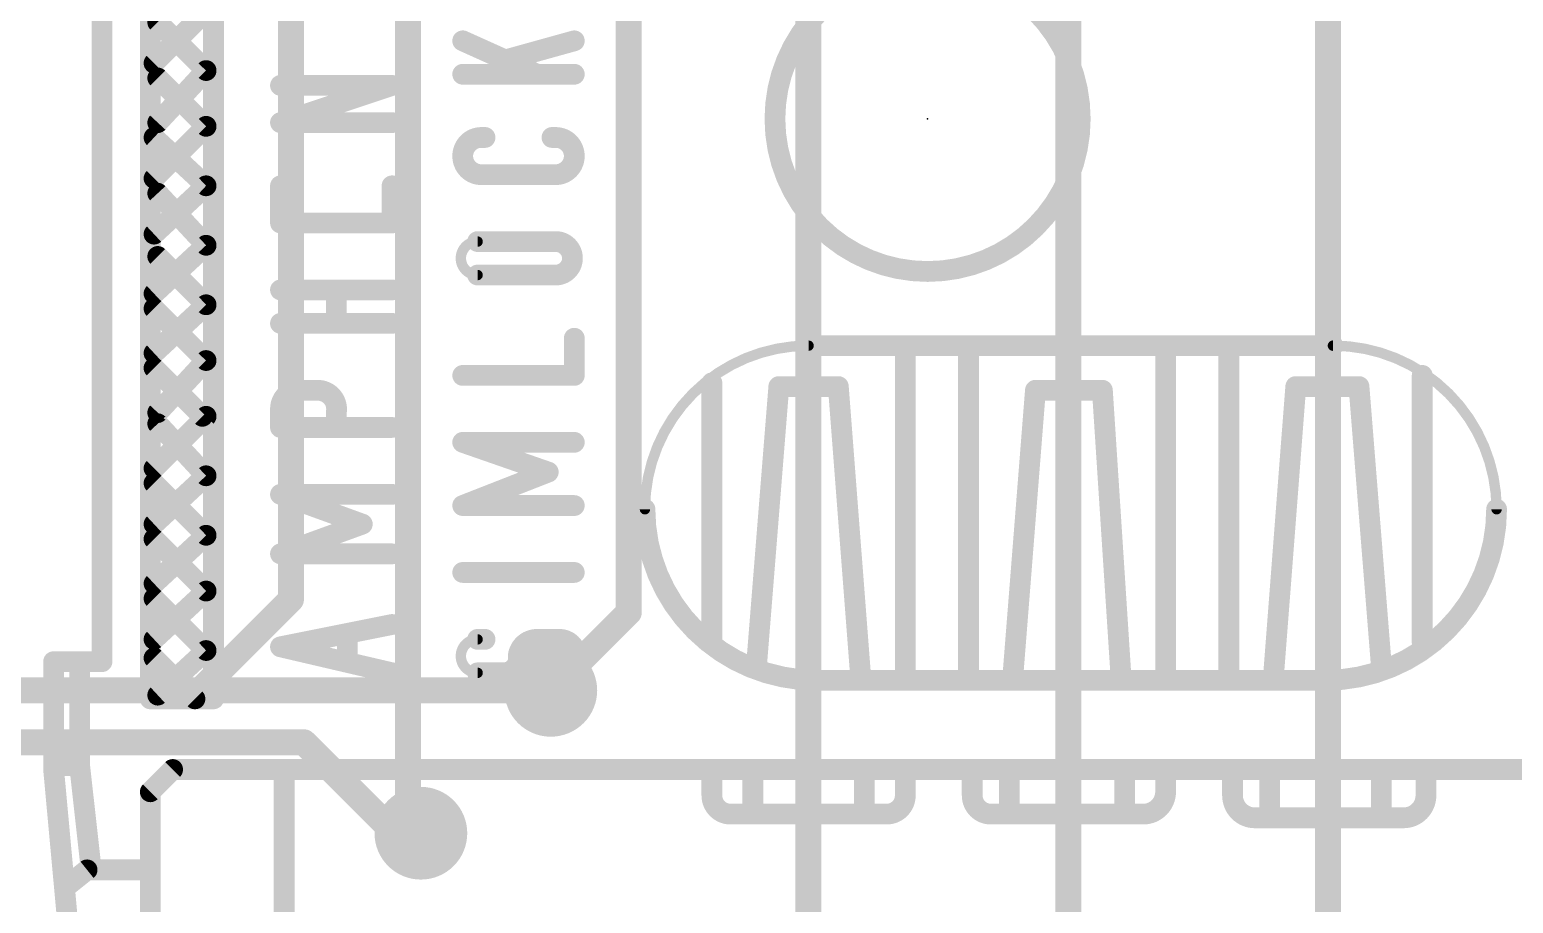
# Model space of a CAD drawing. Extents: x -0.1 to 68.7, y -0.1 to 53.5.
# Drawn here: x 44.44 to 58.94, y 15.06 to 23.61 of the extents above; entities that cross this region are included whole.
import ezdxf

# ---------------------------------------------------------------- set-up
doc = ezdxf.new("R2010")
doc.units = 0
for name, color, linetype in [('1', 12, 'CONTINUOUS'), ('16', 132, 'CONTINUOUS'), ('18', 110, 'CONTINUOUS'), ('21', 40, 'CONTINUOUS'), ('23', 53, 'CONTINUOUS')]:
    doc.layers.add(name, color=color, linetype=linetype)

# ---------------------------------------------------------------- blocks, each defined once
blk = doc.blocks.new('ROUNDV')
at = {"const_width": 0.5}
blk.add_lwpolyline([(0, -0.25, 1), (0, 0.25, 1), (0, -0.25)], format="xyb", dxfattribs=at)

msp = doc.modelspace()

# ---------------------------------------------------------------- linework, layer by layer
at = {"layer": '1', "const_width": 0.254}
for points in [[(48.133, 34.417), (48.133, 15.875)], [(50.292, 33.528), (50.292, 17.907)], [(57.128, 9.883), (57.128, 30.077)], [(54.588, 9.883), (54.588, 29.188)], [(46.99, 18.034), (46.99, 28.829)], [(52.048, 9.883), (52.048, 28.426)], [(46.101, 17.145), (46.99, 18.034)], [(50.292, 17.907), (49.53, 17.145)], [(39.878, 17.145), (46.101, 17.145)], [(48.133, 15.875), (48.26, 15.748)]]:
    msp.add_lwpolyline(points, dxfattribs=at)
at = {"layer": '1', "const_width": 0.127}
for points in [[(47.0349, 17.9891, 1), (46.9451, 18.0789)], [(46.9265, 18.034, 1), (47.0535, 18.034)], [(50.3369, 17.8621, 1), (50.2471, 17.9519)], [(50.2285, 17.907, 1), (50.3555, 17.907)], [(46.101, 17.0815, 1), (46.101, 17.2085)], [(46.0561, 17.1899, 1), (46.1459, 17.1001)], [(49.4851, 17.1899, 1), (49.5749, 17.1001)], [(48.1779, 15.9199, 1), (48.0881, 15.8301)], [(48.0695, 15.875, 1), (48.1965, 15.875)], [(48.2151, 15.7031, 1), (48.3049, 15.7929)]]:
    msp.add_lwpolyline(points, format="xyb", dxfattribs=at)
at = {"layer": '16', "const_width": 0.254}
for points in [[(49.53, 17.145), (29.845, 17.145)], [(47.117, 16.637), (29.591, 16.637)], [(48.006, 15.748), (47.117, 16.637)], [(48.26, 15.748), (48.006, 15.748)]]:
    msp.add_lwpolyline(points, dxfattribs=at)
at = {"layer": '16', "const_width": 0.127}
for points in [[(49.53, 17.0815, 1), (49.53, 17.2085)], [(47.1619, 16.6819, 1), (47.0721, 16.5921)], [(47.117, 16.5735, 1), (47.117, 16.7005)], [(48.006, 15.8115, 1), (48.006, 15.6845)], [(47.9611, 15.7031, 1), (48.0509, 15.7929)], [(48.26, 15.6845, 1), (48.26, 15.8115)]]:
    msp.add_lwpolyline(points, format="xyb", dxfattribs=at)
at = {"layer": '21', "const_width": 0.2032}
for points in [[(45.1426, 31.9303), (45.1426, 17.4255)], [(45.6152, 17.0619), (45.6152, 29.4946)], [(46.2332, 29.2402), (46.2332, 17.0619)], [(45.6516, 23.2783), (46.1605, 23.7872)], [(46.1605, 23.2056), (45.6879, 23.6782)], [(48.6689, 23.4964), (49.3959, 23.1692)], [(49.7595, 23.4964), (49.1051, 23.3146)], [(45.6879, 22.6966), (46.1605, 23.2056)], [(46.1605, 22.6603), (45.6879, 23.1329)], [(48.6689, 23.1692), (49.3959, 23.1692)], [(49.3959, 23.1692), (49.7595, 23.1692)], [(46.8876, 22.6966), (47.9782, 23.0602)], [(47.9782, 23.0602), (46.8876, 23.0602)], [(47.9782, 22.6966), (46.8876, 22.6966)], [(45.6516, 22.1514), (46.1605, 22.6603)], [(46.1605, 22.0786), (45.6516, 22.5512)], [(48.887, 22.5512), (48.8506, 22.5512)], [(49.5777, 22.5512), (49.5413, 22.5512)], [(48.8506, 22.1877), (49.5777, 22.1877)], [(45.6516, 21.6061), (46.1605, 22.0786)], [(46.1605, 21.497), (45.6879, 22.0059)], [(46.8876, 21.7151), (46.8876, 22.0786)], [(47.9782, 22.0786), (47.9782, 21.7151)], [(47.9782, 21.7151), (46.8876, 21.7151)], [(48.8143, 21.5334), (49.5777, 21.5334)], [(45.6516, 21.0244), (46.1605, 21.497)], [(46.1605, 20.9153), (45.6879, 21.3879)], [(49.5777, 21.2062), (48.8143, 21.2062)], [(47.4329, 21.0608), (46.8876, 21.0608)], [(47.9782, 21.0608), (47.4329, 21.0608)], [(47.4329, 20.7336), (47.4329, 21.0608)], [(45.6516, 20.4428), (46.1605, 20.9153)], [(46.1605, 20.3701), (45.6516, 20.879)], [(47.4329, 20.7336), (46.8876, 20.7336)], [(47.9782, 20.7336), (47.4329, 20.7336)], [(49.7595, 20.5882), (49.7595, 20.2246)], [(57.1754, 20.5155), (52.0498, 20.5155)], [(45.6879, 19.8611), (46.1605, 20.3701)], [(52.9949, 17.28), (52.9949, 20.4428)], [(53.6129, 17.3164), (53.6129, 20.4791)], [(55.5396, 17.28), (55.5396, 20.4428)], [(56.1576, 17.2437), (56.1576, 20.4791)], [(45.6516, 20.2973), (46.1242, 19.8248)], [(49.7595, 20.2246), (48.6689, 20.2246)], [(58.0479, 17.6072), (58.0479, 20.2246)], [(47.1057, 20.0792), (47.2511, 20.0792)], [(51.1045, 17.6436), (51.1045, 20.1519)], [(51.5408, 17.3891), (51.7589, 20.1156)], [(51.7589, 20.1156), (52.3405, 20.1156)], [(52.3405, 20.1156), (52.5586, 17.28)], [(54.0491, 17.3164), (54.2672, 20.0792)], [(54.2672, 20.0792), (54.9216, 20.0792)], [(54.9216, 20.0792), (55.1034, 17.28)], [(56.5938, 17.28), (56.8119, 20.1156)], [(56.8119, 20.1156), (57.4299, 20.1156)], [(57.4299, 20.1156), (57.6481, 17.3891)], [(45.6516, 19.3158), (46.1605, 19.8248)], [(46.8876, 19.7157), (46.8876, 19.8975)], [(47.4329, 19.8611), (47.4329, 19.7521)], [(46.1605, 19.2431), (45.6879, 19.7521)], [(47.9782, 19.7157), (46.8876, 19.7157)], [(49.505, 19.2795), (48.6689, 19.5703)], [(48.6689, 19.5703), (49.7595, 19.5703)], [(45.6516, 18.7705), (46.1605, 19.2431)], [(48.6689, 18.9523), (49.505, 19.2795)], [(46.1605, 18.6615), (45.6516, 19.1704)], [(47.6873, 18.7705), (46.8876, 19.0613)], [(46.8876, 19.0613), (47.9782, 19.0613)], [(49.7595, 18.9523), (48.6689, 18.9523)], [(46.8876, 18.4797), (47.6873, 18.7705)], [(45.6516, 18.1889), (46.1605, 18.6615)], [(46.1605, 18.1162), (45.6516, 18.6251)], [(47.9782, 18.4797), (46.8876, 18.4797)], [(48.6689, 18.2979), (49.7595, 18.2979)], [(45.6516, 17.6436), (46.1605, 18.1162)], [(46.1605, 17.5345), (45.6516, 18.0435)], [(46.8876, 17.5709), (47.9782, 17.789)], [(47.5419, 17.4618), (47.5419, 17.6436)], [(48.8143, 17.6436), (48.887, 17.6436)], [(49.6141, 17.6436), (49.3959, 17.6436)], [(46.0515, 17.0619), (45.6516, 17.4618)], [(45.6879, 17.0983), (46.1605, 17.5345)], [(47.9782, 17.3164), (46.8876, 17.5709)], [(49.2142, 17.4982), (49.2142, 17.4618)], [(45.1426, 17.4255), (44.67, 17.4255)], [(44.67, 17.4255), (44.67, 16.3712)], [(44.9245, 16.4076), (44.9245, 17.3891)], [(49.0688, 17.3164), (48.8143, 17.3164)], [(49.505, 17.3164), (49.6141, 17.3164)], [(52.1224, 17.2437), (56.1576, 17.2437)], [(56.1576, 17.2437), (57.1028, 17.2437)], [(46.0515, 17.0619), (45.6152, 17.0619)], [(46.2332, 17.0619), (46.0515, 17.0619)], [(44.67, 16.3712), (45.0336, 12.4087)], [(44.8882, 16.4076), (44.7064, 16.4076)], [(45.0336, 15.426), (44.9245, 16.4076)], [(45.6152, 16.1531), (45.8333, 16.3712)], [(45.8333, 16.3712), (60.52, 16.3712)], [(46.9239, 13.8629), (46.9239, 16.3349)], [(51.1045, 16.3349), (51.1045, 16.1168)], [(51.5044, 15.9713), (51.5044, 16.3349)], [(52.595, 15.9713), (52.595, 16.2985)], [(52.9949, 16.3349), (52.9949, 16.1168)], [(53.6492, 16.3349), (53.6492, 16.1168)], [(54.0128, 15.9713), (54.0128, 16.3349)], [(55.1397, 15.9713), (55.1397, 16.3349)], [(55.5396, 16.3349), (55.5396, 16.1531)], [(56.1939, 16.3349), (56.1939, 16.1168)], [(56.5575, 15.935), (56.5575, 16.3349)], [(57.6481, 15.935), (57.6481, 16.3349)], [(58.0843, 16.3349), (58.0843, 16.1168)], [(45.6152, 11.5726), (45.6152, 16.1531)], [(51.2863, 15.935), (52.8131, 15.935)], [(53.831, 15.935), (55.3215, 15.935)], [(56.4121, 15.8986), (57.8661, 15.8986)], [(44.9972, 15.3897), (44.8155, 15.2443)], [(45.5789, 15.3897), (44.9972, 15.3897)]]:
    msp.add_lwpolyline(points, dxfattribs=at)
at = {"layer": '21'}
for points, const_width in [([(53.213, 21.2408, 1), (53.213, 24.2252, 1), (53.213, 21.2408)], 0.2032), ([(45.7238, 23.7141, 1), (45.652, 23.6423)], 0.1016), ([(48.6897, 23.5427, 1), (48.6481, 23.4501)], 0.1016), ([(49.7731, 23.4475, 1), (49.7459, 23.5453)], 0.1016), ([(45.6157, 23.3142, 1), (45.6875, 23.2424)], 0.1016), ([(49.0915, 23.3635, 1), (49.1187, 23.2657)], 0.1016), ([(45.7238, 23.1688, 1), (45.652, 23.097)], 0.1016), ([(46.1977, 23.171, 1), (46.1233, 23.2402)], 0.1016), ([(46.1246, 23.1697, 1), (46.1964, 23.2415)], 0.1016), ([(48.6689, 23.22, 1), (48.6689, 23.1184)], 0.1016), ([(49.3959, 23.22, 1), (49.3959, 23.1184)], 0.1016), ([(49.3751, 23.1229, 1), (49.4167, 23.2155)], 0.1016), ([(49.3959, 23.1184, 1), (49.3959, 23.22)], 0.1016), ([(49.7595, 23.1184, 1), (49.7595, 23.22)], 0.1016), ([(46.8876, 23.111, 1), (46.8876, 23.0094)], 0.1016), ([(47.9943, 23.012, 1), (47.9621, 23.1084)], 0.1016), ([(47.9782, 23.0094, 1), (47.9782, 23.111)], 0.1016), ([(45.6507, 22.7312, 1), (45.7251, 22.662)], 0.1016), ([(46.8876, 22.7474, 1), (46.8876, 22.6458)], 0.1016), ([(46.8715, 22.7448, 1), (46.9037, 22.6484)], 0.1016), ([(47.9782, 22.6458, 1), (47.9782, 22.7474)], 0.1016), ([(45.6862, 22.5884, 1), (45.617, 22.514)], 0.1016), ([(46.1964, 22.6244, 1), (46.1246, 22.6962)], 0.1016), ([(46.1246, 22.6244, 1), (46.1964, 22.6962)], 0.1016), ([(48.8506, 22.5512, 1), (48.8506, 22.1877)], 0.2032), ([(48.8506, 22.602, 1), (48.8506, 22.5004)], 0.1016), ([(48.8506, 22.5004, 1), (48.8506, 22.602)], 0.1016), ([(48.887, 22.5004, 1), (48.887, 22.602)], 0.1016), ([(49.5413, 22.602, 1), (49.5413, 22.5004)], 0.1016), ([(49.5777, 22.1877, 1), (49.5777, 22.5512)], 0.2032), ([(49.5777, 22.602, 1), (49.5777, 22.5004)], 0.1016), ([(49.5777, 22.5004, 1), (49.5777, 22.602)], 0.1016), ([(45.6157, 22.1873, 1), (45.6875, 22.1155)], 0.1016), ([(48.8506, 22.2385, 1), (48.8506, 22.1369)], 0.1016), ([(48.8506, 22.1369, 1), (48.8506, 22.2385)], 0.1016), ([(49.5777, 22.2385, 1), (49.5777, 22.1369)], 0.1016), ([(49.5777, 22.1369, 1), (49.5777, 22.2385)], 0.1016), ([(45.7251, 22.0405, 1), (45.6507, 21.9713)], 0.1016), ([(46.1951, 22.0414, 1), (46.1259, 22.1158)], 0.1016), ([(46.1259, 22.0414, 1), (46.1951, 22.1158)], 0.1016), ([(46.9384, 22.0786, 1), (46.8368, 22.0786)], 0.1016), ([(48.029, 22.0786, 1), (47.9274, 22.0786)], 0.1016), ([(46.8876, 21.7659, 1), (46.8876, 21.6643)], 0.1016), ([(46.8368, 21.7151, 1), (46.9384, 21.7151)], 0.1016), ([(47.9274, 21.7151, 1), (48.029, 21.7151)], 0.1016), ([(47.9782, 21.6643, 1), (47.9782, 21.7659)], 0.1016), ([(45.617, 21.6433, 1), (45.6862, 21.5689)], 0.1016), ([(48.8143, 21.5842, 1), (48.8143, 21.4826)], 0.1016), ([(49.5777, 21.2062, 1), (49.5777, 21.5334)], 0.2032), ([(49.5777, 21.5842, 1), (49.5777, 21.4826)], 0.1016), ([(49.5777, 21.4826, 1), (49.5777, 21.5842)], 0.1016), ([(45.7238, 21.4238, 1), (45.652, 21.352)], 0.1016), ([(46.1233, 21.4624, 1), (46.1977, 21.5316)], 0.1016), ([(46.1951, 21.4598, 1), (46.1259, 21.5342)], 0.1016), ([(48.8143, 21.5334, 1), (48.8143, 21.2062)], 0.1016), ([(48.8143, 21.508, 1), (48.8143, 21.5588)], 0.0508), ([(48.8143, 21.257, 1), (48.8143, 21.1554)], 0.1016), ([(48.8143, 21.1808, 1), (48.8143, 21.2316)], 0.0508), ([(49.5777, 21.257, 1), (49.5777, 21.1554)], 0.1016), ([(49.5777, 21.1554, 1), (49.5777, 21.257)], 0.1016), ([(45.617, 21.0616, 1), (45.6862, 20.9872)], 0.1016), ([(46.8876, 21.1116, 1), (46.8876, 21.01)], 0.1016), ([(47.4329, 21.1116, 1), (47.4329, 21.01)], 0.1016), ([(47.4837, 21.0608, 1), (47.3821, 21.0608)], 0.1016), ([(47.4329, 21.01, 1), (47.4329, 21.1116)], 0.1016), ([(47.9782, 21.01, 1), (47.9782, 21.1116)], 0.1016), ([(45.6875, 20.9149, 1), (45.6157, 20.8431)], 0.1016), ([(46.1246, 20.8794, 1), (46.1964, 20.9512)], 0.1016), ([(46.1951, 20.8781, 1), (46.1259, 20.9525)], 0.1016), ([(46.8876, 20.7844, 1), (46.8876, 20.6828)], 0.1016), ([(47.4329, 20.7844, 1), (47.4329, 20.6828)], 0.1016), ([(47.3821, 20.7336, 1), (47.4837, 20.7336)], 0.1016), ([(47.4329, 20.6828, 1), (47.4329, 20.7844)], 0.1016), ([(47.9782, 20.6828, 1), (47.9782, 20.7844)], 0.1016), ([(49.8103, 20.5882, 1), (49.7087, 20.5882)], 0.1016), ([(52.0498, 20.5663, 1), (52.0498, 20.4647)], 0.1016), ([(57.1754, 20.4647, 1), (57.1754, 20.5663)], 0.1016), ([(45.617, 20.48, 1), (45.6862, 20.4056)], 0.1016), ([(46.1977, 20.3355, 1), (46.1233, 20.4047)], 0.1016), ([(46.1246, 20.3342, 1), (46.1964, 20.406)], 0.1016), ([(52.0498, 20.5155, 0.4142), (50.4502, 18.9159)], 0.1016), ([(52.0498, 20.4901, 1), (52.0498, 20.5409)], 0.0508), ([(53.0457, 20.4428, 1), (52.9441, 20.4428)], 0.1016), ([(53.6637, 20.4791, 1), (53.5621, 20.4791)], 0.1016), ([(55.5904, 20.4428, 1), (55.4888, 20.4428)], 0.1016), ([(56.2084, 20.4791, 1), (56.1068, 20.4791)], 0.1016), ([(58.775, 18.9159, 0.4142), (57.1754, 20.5155)], 0.1016), ([(57.1754, 20.5409, 1), (57.1754, 20.4901)], 0.0508), ([(45.6875, 20.3332, 1), (45.6157, 20.2614)], 0.1016), ([(48.6689, 20.2754, 1), (48.6689, 20.1738)], 0.1016), ([(49.7595, 20.1738, 1), (49.7595, 20.2754)], 0.1016), ([(58.0987, 20.2246, 1), (57.9971, 20.2246)], 0.1016), ([(47.1057, 20.0792, 0.4685), (46.8876, 19.8975)], 0.2032), ([(47.1057, 20.13, 1), (47.1057, 20.0284)], 0.1016), ([(47.0965, 20.0292, 1), (47.1149, 20.1292)], 0.1016), ([(47.4329, 19.8611, 0.4683), (47.2511, 20.0792)], 0.2032), ([(47.2511, 20.13, 1), (47.2511, 20.0284)], 0.1016), ([(47.2511, 20.0284, 1), (47.2511, 20.13)], 0.1016), ([(49.7087, 20.2246, 1), (49.8103, 20.2246)], 0.1016), ([(51.1553, 20.1519, 1), (51.0537, 20.1519)], 0.1016), ([(51.7589, 20.1664, 1), (51.7589, 20.0648)], 0.1016), ([(51.8095, 20.1115, 1), (51.7083, 20.1197)], 0.1016), ([(52.3912, 20.1195, 1), (52.2898, 20.1117)], 0.1016), ([(52.3405, 20.0648, 1), (52.3405, 20.1664)], 0.1016), ([(54.2672, 20.13, 1), (54.2672, 20.0284)], 0.1016), ([(54.3178, 20.0752, 1), (54.2166, 20.0832)], 0.1016), ([(54.9723, 20.0825, 1), (54.8709, 20.0759)], 0.1016), ([(54.9216, 20.0284, 1), (54.9216, 20.13)], 0.1016), ([(56.8119, 20.1664, 1), (56.8119, 20.0648)], 0.1016), ([(56.8626, 20.1117, 1), (56.7612, 20.1195)], 0.1016), ([(57.4805, 20.1197, 1), (57.3793, 20.1115)], 0.1016), ([(57.4299, 20.0648, 1), (57.4299, 20.1664)], 0.1016), ([(45.6507, 19.8957, 1), (45.7251, 19.8265)], 0.1016), ([(46.0883, 19.7889, 1), (46.1601, 19.8607)], 0.1016), ([(46.1964, 19.7889, 1), (46.1246, 19.8607)], 0.1016), ([(46.9384, 19.8975, 1), (46.8368, 19.8975)], 0.1016), ([(46.8368, 19.8975, 1), (46.9384, 19.8975)], 0.1016), ([(47.4837, 19.8611, 1), (47.3821, 19.8611)], 0.1016), ([(47.3829, 19.8702, 1), (47.4829, 19.852)], 0.1016), ([(45.7251, 19.7867, 1), (45.6507, 19.7175)], 0.1016), ([(46.8876, 19.7665, 1), (46.8876, 19.6649)], 0.1016), ([(46.8368, 19.7157, 1), (46.9384, 19.7157)], 0.1016), ([(47.3821, 19.7521, 1), (47.4837, 19.7521)], 0.1016), ([(47.9782, 19.6649, 1), (47.9782, 19.7665)], 0.1016), ([(48.6856, 19.6183, 1), (48.6522, 19.5223)], 0.1016), ([(48.6689, 19.6211, 1), (48.6689, 19.5195)], 0.1016), ([(49.7595, 19.5195, 1), (49.7595, 19.6211)], 0.1016), ([(45.6157, 19.3517, 1), (45.6875, 19.2799)], 0.1016), ([(46.1233, 19.2085, 1), (46.1977, 19.2777)], 0.1016), ([(46.1951, 19.2059, 1), (46.1259, 19.2803)], 0.1016), ([(49.5235, 19.2322, 1), (49.4865, 19.3268)], 0.1016), ([(49.4883, 19.2315, 1), (49.5217, 19.3275)], 0.1016), ([(45.6875, 19.2063, 1), (45.6157, 19.1345)], 0.1016), ([(46.905, 19.109, 1), (46.8702, 19.0136)], 0.1016), ([(46.8876, 19.1121, 1), (46.8876, 19.0105)], 0.1016), ([(47.9782, 19.0105, 1), (47.9782, 19.1121)], 0.1016), ([(48.6689, 19.0031, 1), (48.6689, 18.9015)], 0.1016), ([(48.6504, 18.9996, 1), (48.6874, 18.905)], 0.1016), ([(49.7595, 18.9015, 1), (49.7595, 19.0031)], 0.1016), ([(50.4502, 18.9159, 0.4142), (52.1224, 17.2437)], 0.2032), ([(50.501, 18.9159, 1), (50.3994, 18.9159)], 0.1016), ([(57.1028, 17.2437, 0.4142), (58.775, 18.9159)], 0.2032), ([(58.8258, 18.9159, 1), (58.7242, 18.9159)], 0.1016), ([(45.617, 18.8077, 1), (45.6862, 18.7333)], 0.1016), ([(47.7047, 18.7228, 1), (47.6699, 18.8182)], 0.1016), ([(47.6699, 18.7228, 1), (47.7047, 18.8182)], 0.1016), ([(50.4248, 18.9159, 1), (50.4756, 18.9159)], 0.0508), ([(58.7496, 18.9159, 1), (58.8004, 18.9159)], 0.0508), ([(45.6875, 18.661, 1), (45.6157, 18.5892)], 0.1016), ([(46.1246, 18.6256, 1), (46.1964, 18.6974)], 0.1016), ([(46.1951, 18.6243, 1), (46.1259, 18.6987)], 0.1016), ([(46.8876, 18.5305, 1), (46.8876, 18.4289)], 0.1016), ([(46.8702, 18.5274, 1), (46.905, 18.432)], 0.1016), ([(47.9782, 18.4289, 1), (47.9782, 18.5305)], 0.1016), ([(45.617, 18.2261, 1), (45.6862, 18.1517)], 0.1016), ([(48.6689, 18.3487, 1), (48.6689, 18.2471)], 0.1016), ([(49.7595, 18.2471, 1), (49.7595, 18.3487)], 0.1016), ([(45.6875, 18.0794, 1), (45.6157, 18.0076)], 0.1016), ([(46.1246, 18.0803, 1), (46.1964, 18.1521)], 0.1016), ([(46.1951, 18.079, 1), (46.1259, 18.1534)], 0.1016), ([(47.9882, 17.7392, 1), (47.9682, 17.8388)], 0.1016), ([(45.617, 17.6808, 1), (45.6862, 17.6064)], 0.1016), ([(47.5927, 17.6436, 1), (47.4911, 17.6436)], 0.1016), ([(48.8143, 17.6436, 1), (48.8143, 17.3164)], 0.1016), ([(48.8143, 17.6944, 1), (48.8143, 17.5928)], 0.1016), ([(48.8143, 17.6182, 1), (48.8143, 17.669)], 0.0508), ([(48.887, 17.5928, 1), (48.887, 17.6944)], 0.1016), ([(49.3959, 17.6436, 0.3509), (49.2142, 17.4982)], 0.2032), ([(49.3959, 17.6944, 1), (49.3959, 17.5928)], 0.1016), ([(49.3959, 17.5928, 1), (49.3959, 17.6944)], 0.1016), ([(49.6141, 17.3164, 1), (49.6141, 17.6436)], 0.2032), ([(49.6141, 17.6944, 1), (49.6141, 17.5928)], 0.1016), ([(49.6141, 17.5928, 1), (49.6141, 17.6944)], 0.1016), ([(51.0537, 17.6436, 1), (51.1553, 17.6436)], 0.1016), ([(45.6875, 17.4977, 1), (45.6157, 17.4259)], 0.1016), ([(46.1246, 17.4986, 1), (46.1964, 17.5704)], 0.1016), ([(46.195, 17.4972, 1), (46.126, 17.5718)], 0.1016), ([(46.8991, 17.6204, 1), (46.8761, 17.5214)], 0.1016), ([(46.8776, 17.6207, 1), (46.8976, 17.5211)], 0.1016), ([(49.0688, 17.3164, 0.4142), (49.2142, 17.4618)], 0.2032), ([(49.265, 17.4982, 1), (49.1634, 17.4982)], 0.1016), ([(49.265, 17.4618, 1), (49.1634, 17.4618)], 0.1016), ([(49.1646, 17.5093, 1), (49.2638, 17.4871)], 0.1016), ([(57.9971, 17.6072, 1), (58.0987, 17.6072)], 0.1016), ([(44.67, 17.4763, 1), (44.67, 17.3747)], 0.1016), ([(44.7208, 17.4255, 1), (44.6192, 17.4255)], 0.1016), ([(44.9753, 17.3891, 1), (44.8737, 17.3891)], 0.1016), ([(45.0918, 17.4255, 1), (45.1934, 17.4255)], 0.1016), ([(45.1426, 17.3747, 1), (45.1426, 17.4763)], 0.1016), ([(47.4911, 17.4618, 1), (47.5927, 17.4618)], 0.1016), ([(47.9667, 17.2669, 1), (47.9897, 17.3659)], 0.1016), ([(48.8143, 17.3672, 1), (48.8143, 17.2656)], 0.1016), ([(49.0688, 17.3672, 1), (49.0688, 17.2656)], 0.1016), ([(49.0688, 17.2656, 1), (49.0688, 17.3672)], 0.1016), ([(49.1634, 17.4618, 1), (49.265, 17.4618)], 0.1016), ([(49.505, 17.3672, 1), (49.505, 17.2656)], 0.1016), ([(49.6141, 17.3672, 1), (49.6141, 17.2656)], 0.1016), ([(49.6141, 17.2656, 1), (49.6141, 17.3672)], 0.1016), ([(51.4902, 17.3932, 1), (51.5914, 17.385)], 0.1016), ([(57.5975, 17.385, 1), (57.6987, 17.3932)], 0.1016), ([(48.8143, 17.291, 1), (48.8143, 17.3418)], 0.0508), ([(52.1224, 17.2945, 1), (52.1224, 17.1929)], 0.1016), ([(52.1224, 17.1929, 1), (52.1224, 17.2945)], 0.1016), ([(52.5079, 17.2761, 1), (52.6093, 17.2839)], 0.1016), ([(52.9441, 17.28, 1), (53.0457, 17.28)], 0.1016), ([(53.5621, 17.3164, 1), (53.6637, 17.3164)], 0.1016), ([(53.9985, 17.3204, 1), (54.0997, 17.3124)], 0.1016), ([(55.0527, 17.2767, 1), (55.1541, 17.2833)], 0.1016), ([(55.4888, 17.28, 1), (55.5904, 17.28)], 0.1016), ([(56.1576, 17.2945, 1), (56.1576, 17.1929)], 0.1016), ([(56.1068, 17.2437, 1), (56.2084, 17.2437)], 0.1016), ([(56.1576, 17.1929, 1), (56.1576, 17.2945)], 0.1016), ([(56.5431, 17.2839, 1), (56.6445, 17.2761)], 0.1016), ([(57.1028, 17.2945, 1), (57.1028, 17.1929)], 0.1016), ([(57.1028, 17.1929, 1), (57.1028, 17.2945)], 0.1016), ([(45.6152, 17.1127, 1), (45.6152, 17.0111)], 0.1016), ([(45.6534, 17.1356, 1), (45.7224, 17.061)], 0.1016), ([(46.0515, 17.1127, 1), (46.0515, 17.0111)], 0.1016), ([(46.0156, 17.026, 1), (46.0874, 17.0978)], 0.1016), ([(46.0515, 17.0111, 1), (46.0515, 17.1127)], 0.1016), ([(46.2332, 17.0111, 1), (46.2332, 17.1127)], 0.1016), ([(45.5644, 17.0619, 1), (45.666, 17.0619)], 0.1016), ([(46.1824, 17.0619, 1), (46.284, 17.0619)], 0.1016), ([(44.7206, 16.3758, 1), (44.6194, 16.3666)], 0.1016), ([(44.6192, 16.3712, 1), (44.7208, 16.3712)], 0.1016), ([(44.7064, 16.4584, 1), (44.7064, 16.3568)], 0.1016), ([(44.975, 16.4132, 1), (44.874, 16.402)], 0.1016), ([(44.8737, 16.4076, 1), (44.9753, 16.4076)], 0.1016), ([(44.8882, 16.3568, 1), (44.8882, 16.4584)], 0.1016), ([(45.8333, 16.422, 1), (45.8333, 16.3204)], 0.1016), ([(45.8692, 16.3353, 1), (45.7974, 16.4071)], 0.1016), ([(46.9747, 16.3349, 1), (46.8731, 16.3349)], 0.1016), ([(51.1553, 16.3349, 1), (51.0537, 16.3349)], 0.1016), ([(51.5552, 16.3349, 1), (51.4536, 16.3349)], 0.1016), ([(52.6458, 16.2985, 1), (52.5442, 16.2985)], 0.1016), ([(53.0457, 16.3349, 1), (52.9441, 16.3349)], 0.1016), ([(53.7, 16.3349, 1), (53.5984, 16.3349)], 0.1016), ([(54.0636, 16.3349, 1), (53.962, 16.3349)], 0.1016), ([(55.1905, 16.3349, 1), (55.0889, 16.3349)], 0.1016), ([(55.5904, 16.3349, 1), (55.4888, 16.3349)], 0.1016), ([(56.2447, 16.3349, 1), (56.1431, 16.3349)], 0.1016), ([(56.6083, 16.3349, 1), (56.5067, 16.3349)], 0.1016), ([(57.6989, 16.3349, 1), (57.5973, 16.3349)], 0.1016), ([(58.1351, 16.3349, 1), (58.0335, 16.3349)], 0.1016), ([(45.666, 16.1531, 1), (45.5644, 16.1531)], 0.1016), ([(55.3215, 15.935, 0.4142), (55.5396, 16.1531)], 0.2032), ([(55.5904, 16.1531, 1), (55.4888, 16.1531)], 0.1016), ([(45.5793, 16.189, 1), (45.6511, 16.1172)], 0.1016), ([(51.1045, 16.1168, 0.4142), (51.2863, 15.935)], 0.2032), ([(51.1553, 16.1168, 1), (51.0537, 16.1168)], 0.1016), ([(51.0537, 16.1168, 1), (51.1553, 16.1168)], 0.1016), ([(52.8131, 15.935, 0.4142), (52.9949, 16.1168)], 0.2032), ([(53.0457, 16.1168, 1), (52.9441, 16.1168)], 0.1016), ([(52.9441, 16.1168, 1), (53.0457, 16.1168)], 0.1016), ([(53.6492, 16.1168, 0.4142), (53.831, 15.935)], 0.2032), ([(53.7, 16.1168, 1), (53.5984, 16.1168)], 0.1016), ([(53.5984, 16.1168, 1), (53.7, 16.1168)], 0.1016), ([(55.4888, 16.1531, 1), (55.5904, 16.1531)], 0.1016), ([(56.1939, 16.1168, 0.4142), (56.4121, 15.8986)], 0.2032), ([(56.2447, 16.1168, 1), (56.1431, 16.1168)], 0.1016), ([(56.1431, 16.1168, 1), (56.2447, 16.1168)], 0.1016), ([(57.8661, 15.8986, 0.4142), (58.0843, 16.1168)], 0.2032), ([(58.1351, 16.1168, 1), (58.0335, 16.1168)], 0.1016), ([(58.0335, 16.1168, 1), (58.1351, 16.1168)], 0.1016), ([(51.2863, 15.9858, 1), (51.2863, 15.8842)], 0.1016), ([(51.2863, 15.8842, 1), (51.2863, 15.9858)], 0.1016), ([(51.4536, 15.9713, 1), (51.5552, 15.9713)], 0.1016), ([(52.5442, 15.9713, 1), (52.6458, 15.9713)], 0.1016), ([(52.8131, 15.9858, 1), (52.8131, 15.8842)], 0.1016), ([(52.8131, 15.8842, 1), (52.8131, 15.9858)], 0.1016), ([(53.831, 15.9858, 1), (53.831, 15.8842)], 0.1016), ([(53.831, 15.8842, 1), (53.831, 15.9858)], 0.1016), ([(53.962, 15.9713, 1), (54.0636, 15.9713)], 0.1016), ([(55.0889, 15.9713, 1), (55.1905, 15.9713)], 0.1016), ([(55.3215, 15.9858, 1), (55.3215, 15.8842)], 0.1016), ([(55.3215, 15.8842, 1), (55.3215, 15.9858)], 0.1016), ([(56.4121, 15.9494, 1), (56.4121, 15.8478)], 0.1016), ([(56.4121, 15.8478, 1), (56.4121, 15.9494)], 0.1016), ([(56.5067, 15.935, 1), (56.6083, 15.935)], 0.1016), ([(57.5973, 15.935, 1), (57.6989, 15.935)], 0.1016), ([(57.8661, 15.9494, 1), (57.8661, 15.8478)], 0.1016), ([(57.8661, 15.8478, 1), (57.8661, 15.9494)], 0.1016), ([(44.9972, 15.4405, 1), (44.9972, 15.3389)], 0.1016), ([(45.0289, 15.35, 1), (44.9655, 15.4294)], 0.1016), ([(44.9831, 15.4204, 1), (45.0841, 15.4316)], 0.1016), ([(45.5789, 15.3389, 1), (45.5789, 15.4405)], 0.1016), ([(44.7838, 15.284, 1), (44.8472, 15.2046)], 0.1016)]:
    msp.add_lwpolyline(points, format="xyb", dxfattribs=dict(at, const_width=const_width))
at = {"layer": '23'}
msp.add_point((53.213, 22.733), dxfattribs=at)

# ---------------------------------------------------------------- block references
at = {"layer": '18', "xscale": 0.9064, "yscale": 0.9064}
for p in [(49.53, 17.145), (49.53, 17.145), (48.26, 15.748), (48.26, 15.748)]:
    msp.add_blockref('ROUNDV', p, dxfattribs=at)

doc.saveas('drawing.dxf')
